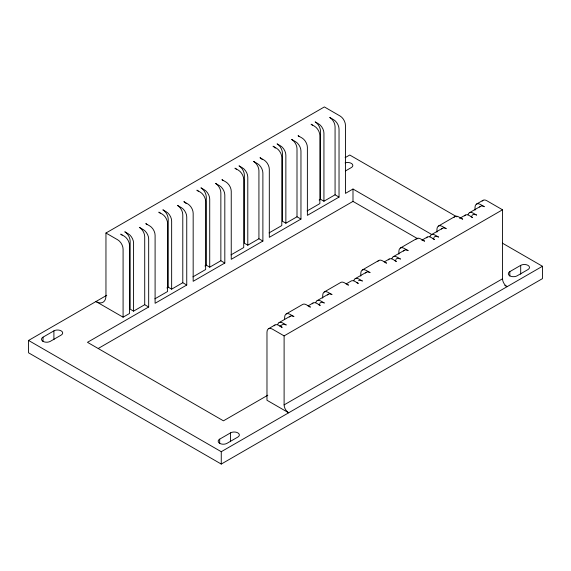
<?xml version="1.0" encoding="UTF-8"?>
<svg xmlns="http://www.w3.org/2000/svg" width="571" height="571" viewBox="0 0 571 571"><rect width="100%" height="100%" fill="white"/><g stroke="black" fill="none" stroke-linecap="round" stroke-linejoin="round"><path stroke-width="0.86" d="M122.115 235.152A7.573 4.368 60 0 0 120.731 234.139L124.157 236.116A7.573 4.368 60 0 1 129.51 245.387L129.51 313.486L123.086 317.19L95.957 301.531A14.139 8.165 60 0 0 105.956 295.757L105.956 233.025L324.364 106.934L340.102 116.02A7.573 4.368 60 0 1 345.455 125.292L345.455 193.383L352.992 189.03L431.79 234.524M502.366 243.132L542.45 266.272L542.45 278.634L221.262 464.066L28.55 352.807L28.55 340.444L106.763 295.293M345.127 157.675L349.738 155.012L456.886 216.873M43.025 337.154L53.902 330.873A5.146 2.969 0 0 1 61.183 330.873A5.146 2.969 0 0 1 61.183 335.077L50.305 341.358A5.146 2.969 0 0 1 43.025 341.358A5.146 2.969 0 0 1 43.025 337.154L43.025 341.572M345.519 170.922L351.322 167.567A5.146 2.969 0 0 0 351.765 163.656A5.146 2.969 0 0 0 345.105 162.892M166.868 287.955L168.224 287.177L171.65 289.154L182.784 282.724L186.746 285.015L186.746 216.916A7.573 4.368 60 0 0 181.392 207.644L177.431 205.36A7.573 4.368 60 0 1 182.784 214.632L182.784 282.724M204.939 265.979L206.295 265.194L209.721 267.171L220.856 260.747L224.817 263.031L224.817 194.939A7.573 4.368 60 0 0 219.464 185.668L215.503 183.377A7.573 4.368 60 0 1 220.856 192.648L220.856 260.747M319.153 200.036L320.509 199.258L323.935 201.235L335.07 194.804L339.031 197.088L339.031 128.996A7.573 4.368 60 0 0 333.678 119.724L329.717 117.44A7.573 4.368 60 0 1 335.07 126.712L335.07 194.804M133.578 311.131L133.578 243.039A7.573 4.368 60 0 0 128.225 233.767L124.799 231.79A7.573 4.368 60 0 1 130.152 241.062L130.152 309.154L133.578 311.131L144.713 304.707L148.674 306.991L148.674 238.899A7.573 4.368 60 0 0 143.321 229.628L139.36 227.344A7.573 4.368 60 0 1 144.713 236.615L144.713 304.707M154.877 298.84L167.581 291.503L167.581 223.411A7.573 4.368 60 0 0 162.228 214.139L158.802 212.162A7.573 4.368 60 0 1 160.187 213.169M192.948 276.856L205.653 269.519L205.653 201.427A7.573 4.368 60 0 0 200.3 192.156L196.874 190.179A7.573 4.368 60 0 1 198.258 191.192M231.019 254.88L243.724 247.543L243.724 179.451A7.573 4.368 60 0 0 238.371 170.179L234.945 168.202A7.573 4.368 60 0 1 236.33 169.209M247.793 245.195L247.793 177.103A7.573 4.368 60 0 0 242.439 167.831L239.013 165.847A7.573 4.368 60 0 1 244.367 175.119L244.367 243.217L247.793 245.195L258.927 238.764L262.888 241.055L262.888 172.956A7.573 4.368 60 0 0 257.535 163.684L253.574 161.4A7.573 4.368 60 0 1 258.927 170.672L258.927 238.764M269.091 232.897L281.796 225.559L281.796 157.468A7.573 4.368 60 0 0 276.443 148.196L273.017 146.219A7.573 4.368 60 0 1 275.279 148.103M285.864 223.211L285.864 155.119A7.573 4.368 60 0 0 280.511 145.848L277.085 143.871A7.573 4.368 60 0 1 282.438 153.142L282.438 221.234L285.864 223.211L296.999 216.787L300.96 219.071L300.96 150.98A7.573 4.368 60 0 0 295.607 141.708L291.645 139.417A7.573 4.368 60 0 1 296.999 148.688L296.999 216.787M307.162 210.92L319.867 203.583L319.867 135.491A7.573 4.368 60 0 0 314.514 126.22L311.088 124.235A7.573 4.368 60 0 1 312.473 125.249M148.674 306.991L87.477 342.322L223.447 420.827L267.813 395.211M186.746 285.015L155.098 303.287L155.098 235.188A7.573 4.368 60 0 0 149.745 225.916L145.783 223.632A7.573 4.368 60 0 1 147.168 224.646M224.817 263.031L193.169 281.303L193.169 213.211A7.573 4.368 60 0 0 187.816 203.94L183.855 201.649A7.573 4.368 60 0 1 186.117 203.54M262.888 241.055L231.241 259.32L231.241 191.228A7.573 4.368 60 0 0 225.888 181.956L221.926 179.672A7.573 4.368 60 0 1 223.311 180.679M300.96 219.071L269.312 237.343L269.312 169.252A7.573 4.368 60 0 0 263.959 159.98L259.998 157.689A7.573 4.368 60 0 1 262.26 159.58M339.031 197.088L307.384 215.36L307.384 147.268A7.573 4.368 60 0 0 302.03 137.996L298.069 135.712A7.573 4.368 60 0 1 299.454 136.719M98.283 348.446L352.992 201.392L417.886 238.856M286.214 313.936L302.659 304.443A7.573 4.368 60 0 1 306.441 304.814L310.403 307.105A7.573 4.368 60 0 0 309.018 306.513M324.285 291.952L340.73 282.459A7.573 4.368 60 0 1 344.513 282.838L348.474 285.122A7.573 4.368 60 0 0 347.089 284.536M362.357 269.976L378.801 260.483M400.428 247.992L416.816 238.528M438.499 226.016L454.944 216.516M476.571 204.033L482.995 200.321M268.548 328.71L274.972 324.999M279.041 322.651L290.175 316.22M308.047 305.906L313.044 303.023M317.112 300.667L328.246 294.243M346.119 283.923L351.115 281.039A7.573 4.368 60 0 1 354.898 281.41L358.324 283.394A7.573 4.368 60 0 0 356.939 282.802M355.183 278.691L366.318 272.26M384.19 261.946L389.186 259.056M393.255 256.707L404.389 250.284M422.262 239.963L427.258 237.079M431.326 234.731L442.461 228.3M459.619 218.393L465.329 215.096M469.398 212.747L480.532 206.324M279.754 326.191L282.467 324.628A7.573 4.368 60 0 1 286.249 325.006L282.823 323.029A7.573 4.368 60 0 0 277.656 324.621M284.108 335.884L284.108 404.889A6.452 3.726 60 0 0 288.669 412.79L266.978 400.264L266.978 332.172A7.573 4.368 60 0 1 272.331 329.082L284.108 335.884L502.516 209.785L502.516 278.791A6.452 3.726 60 0 0 507.077 286.692L504.8 285.379M219.678 439.149L230.556 432.868A5.146 2.969 0 0 1 237.836 432.868A5.146 2.969 0 0 1 237.836 437.072L226.958 443.353A5.146 2.969 0 0 1 219.678 443.353A5.146 2.969 0 0 1 219.678 439.149L219.678 443.56M509.817 271.639L520.695 265.358A5.146 2.969 0 0 1 527.975 265.358A5.146 2.969 0 0 1 527.975 269.562L517.098 275.836A5.146 2.969 0 0 1 509.817 275.836A5.146 2.969 0 0 1 509.817 271.639L509.817 276.05M284.108 404.889L502.516 278.791M28.55 340.444L221.262 451.704L542.45 266.272M502.516 209.785L486.777 200.699A7.573 4.368 60 0 0 482.138 201.113M105.956 233.025L117.733 239.827A7.573 4.368 60 0 1 123.086 249.099L123.086 317.19M520.695 265.358L520.695 274.187M475.001 210.149L475.001 207.501A7.573 4.368 60 0 1 480.354 204.411L484.315 206.695A7.573 4.368 60 0 0 479.676 207.109M436.929 232.133L436.929 229.478A7.573 4.368 60 0 1 442.282 226.387L446.244 228.678A7.573 4.368 60 0 0 441.604 229.092M398.858 254.109L398.858 251.461A7.573 4.368 60 0 1 404.211 248.371L408.172 250.655A7.573 4.368 60 0 0 403.533 251.069M360.786 276.093L360.786 273.438A7.573 4.368 60 0 1 366.139 270.347L370.101 272.638A7.573 4.368 60 0 0 365.461 273.052M352.992 189.03L352.992 201.392M323.935 201.235L323.935 133.136A7.573 4.368 60 0 0 318.582 123.864L315.156 121.887A7.573 4.368 60 0 1 320.509 131.159L320.509 199.258M322.715 298.076L322.715 295.421A7.573 4.368 60 0 1 328.068 292.331L332.029 294.615A7.573 4.368 60 0 0 327.39 295.029M284.644 319.168L284.644 317.397A7.573 4.368 60 0 1 289.997 314.307L293.958 316.598A7.573 4.368 60 0 0 289.319 317.012M230.556 432.868L230.556 441.697M221.262 451.704L221.262 464.066M209.721 267.171L209.721 199.079A7.573 4.368 60 0 0 204.368 189.808L200.942 187.83A7.573 4.368 60 0 1 206.295 197.102L206.295 265.194M171.65 289.154L171.65 221.063A7.573 4.368 60 0 0 166.297 211.791L162.871 209.814A7.573 4.368 60 0 1 168.224 219.086L168.224 287.177M53.902 330.873L53.902 339.709M464.473 215.888A7.573 4.368 60 0 1 469.112 215.474L472.538 217.451A7.573 4.368 60 0 0 471.154 216.859M426.401 237.864A7.573 4.368 60 0 1 431.041 237.45L434.467 239.427A7.573 4.368 60 0 0 433.082 238.842M388.33 259.848A7.573 4.368 60 0 1 392.969 259.434L396.395 261.411A7.573 4.368 60 0 0 395.011 260.819M312.187 303.808A7.573 4.368 60 0 1 316.826 303.394L320.252 305.371A7.573 4.368 60 0 0 318.868 304.786M274.116 325.791A7.573 4.368 60 0 1 278.755 325.377L282.181 327.354A7.573 4.368 60 0 0 280.796 326.762M468.013 214.717A7.573 4.368 60 0 1 473.181 213.126L476.607 215.103A7.573 4.368 60 0 0 471.967 215.517M461.304 218.593A7.573 4.368 60 0 1 462.688 219.178L458.727 216.894A7.573 4.368 60 0 0 454.088 217.308M429.942 236.701A7.573 4.368 60 0 1 435.109 235.102L438.535 237.079A7.573 4.368 60 0 0 433.896 237.493M421.94 240.441A7.573 4.368 60 0 1 424.617 241.162L420.606 238.906A7.573 4.368 60 0 0 415.966 239.32M391.87 258.677A7.573 4.368 60 0 1 397.038 257.086L400.464 259.063A7.573 4.368 60 0 0 395.824 259.477M385.161 262.553A7.573 4.368 60 0 1 386.546 263.145L382.584 260.854A7.573 4.368 60 0 0 377.945 261.268M353.799 280.661A7.573 4.368 60 0 1 358.966 279.062L362.392 281.046A7.573 4.368 60 0 0 358.609 280.668M315.727 302.644A7.573 4.368 60 0 1 320.895 301.045L324.321 303.023A7.573 4.368 60 0 0 319.681 303.437"/></g></svg>
